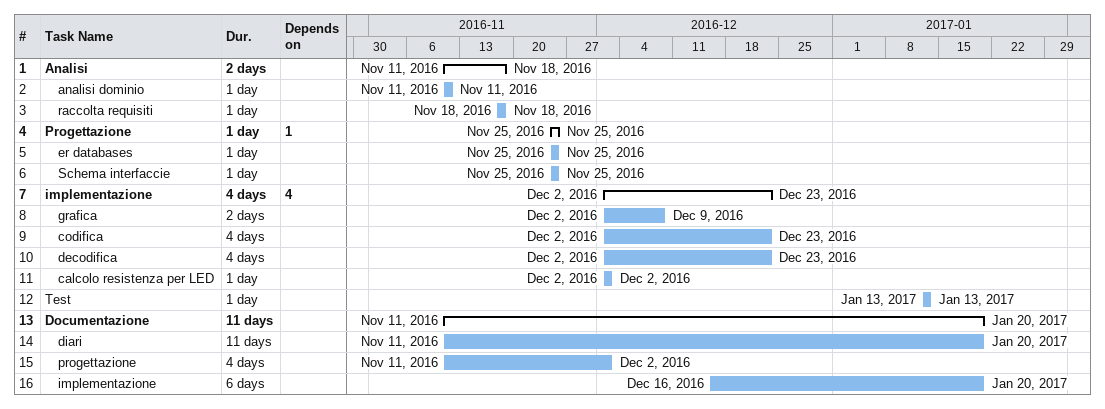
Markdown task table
| ID | Level | Task | Duration | Start | Finish | Predecessors |
|---|---|---|---|---|---|---|
| 1 | 1 | **Analisi** | 2d | 2016-11-11 | 2016-11-18 |  |
| 2 | 2 | analisi dominio | 1d | 2016-11-11 | 2016-11-11 |  |
| 3 | 2 | raccolta requisiti | 1d | 2016-11-18 | 2016-11-18 |  |
| 4 | 1 | **Progettazione** | 1d | 2016-11-25 | 2016-11-25 | 1 |
| 5 | 2 | er databases | 1d | 2016-11-25 | 2016-11-25 |  |
| 6 | 2 | Schema interfaccie | 1d | 2016-11-25 | 2016-11-25 |  |
| 7 | 1 | **implementazione** | 4d | 2016-12-02 | 2016-12-23 | 4 |
| 8 | 2 | grafica | 2d | 2016-12-02 | 2016-12-09 |  |
| 9 | 2 | codifica | 4d | 2016-12-02 | 2016-12-23 |  |
| 10 | 2 | decodifica | 4d | 2016-12-02 | 2016-12-23 |  |
| 11 | 2 | calcolo resistenza per LED | 1d | 2016-12-02 | 2016-12-02 |  |
| 12 | 1 | Test | 1d | 2017-01-13 | 2017-01-13 |  |
| 13 | 1 | **Documentazione** | 11d | 2016-11-11 | 2017-01-20 |  |
| 14 | 2 | diari | 11d | 2016-11-11 | 2017-01-20 |  |
| 15 | 2 | progettazione | 4d | 2016-11-11 | 2016-12-02 |  |
| 16 | 2 | implementazione | 6d | 2016-12-16 | 2017-01-20 |  |
